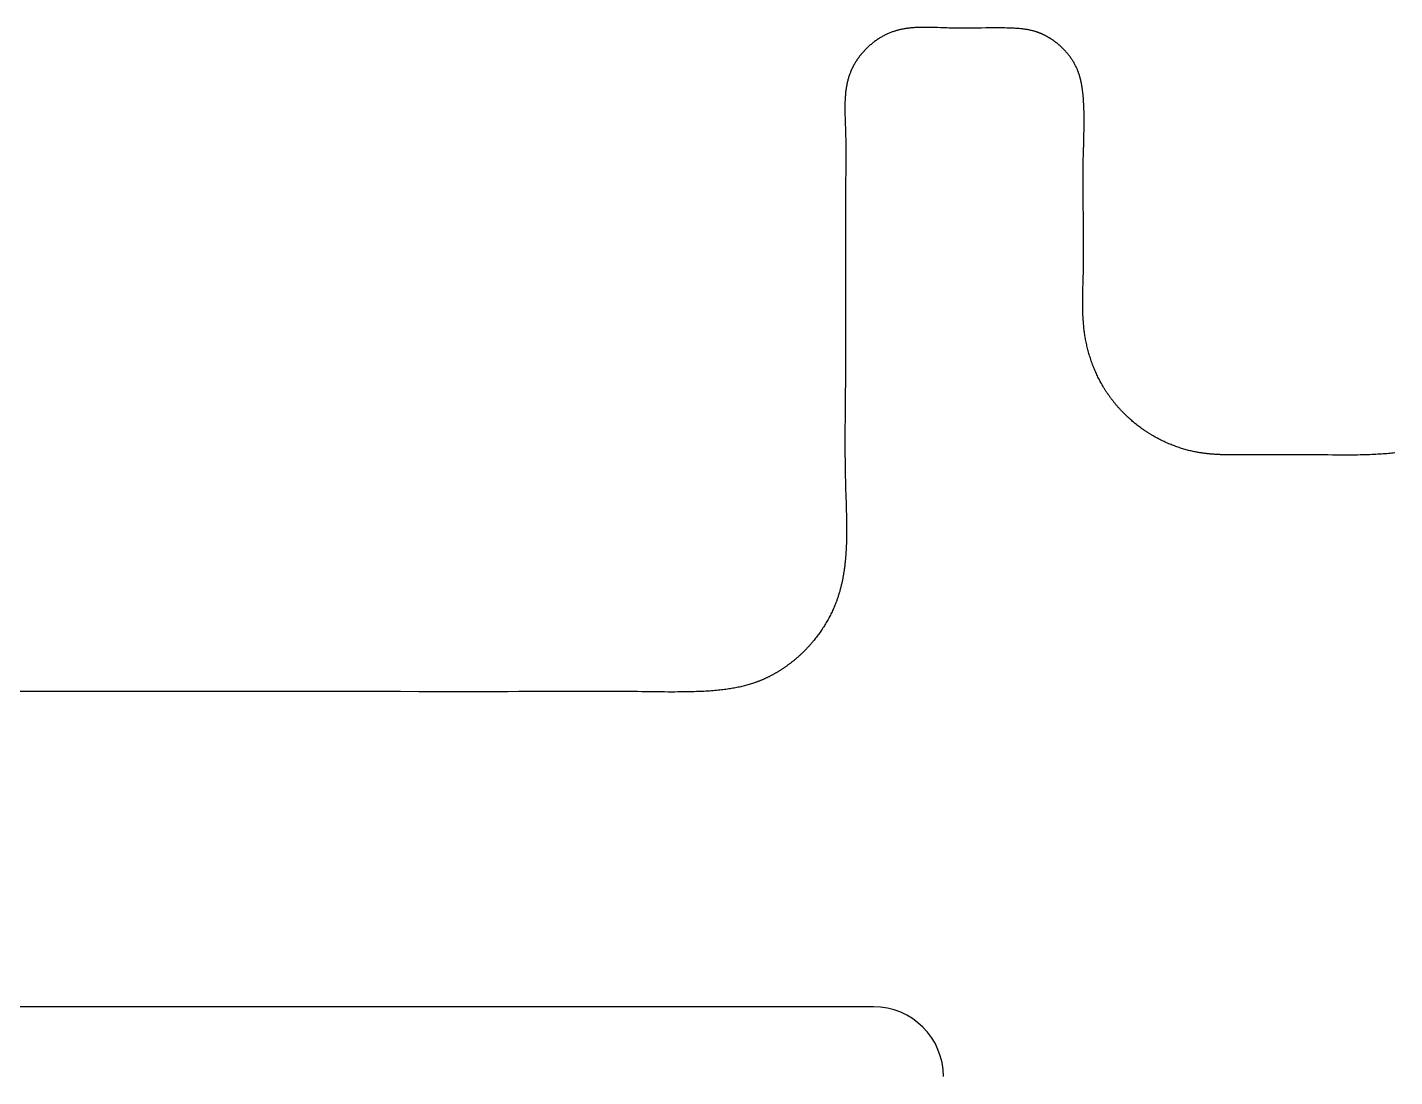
# Model space of a CAD drawing. Header units: millimetres. Extents: x -9 to 276, y -90 to 14.
# Drawn here: x 0.75 to 10.53, y 6.5 to 14 of the extents above; entities that cross this region are included whole.
import ezdxf

# ---------------------------------------------------------------- set-up
doc = ezdxf.new("R2010")
doc.units = ezdxf.units.MM
doc.layers.add('BLACK', color=7, linetype='CONTINUOUS')

msp = doc.modelspace()

# ---------------------------------------------------------------- linework, layer by layer
at = {"layer": 'BLACK', "linetype": 'Continuous'}
for p, q in [((6.972124, 13.976939), (6.966854, 13.97548)), ((6.977407, 13.978339), (6.972124, 13.976939)), ((6.982702, 13.979681), (6.977407, 13.978339)), ((6.988011, 13.980967), (6.982702, 13.979681)), ((6.993332, 13.982198), (6.988011, 13.980967)), ((6.998664, 13.983374), (6.993332, 13.982198)), ((7.004009, 13.984497), (6.998664, 13.983374)), ((7.009365, 13.985567), (7.004009, 13.984497)), ((7.014733, 13.986587), (7.009365, 13.985567)), ((7.020112, 13.987556), (7.014733, 13.986587)), ((7.025501, 13.988476), (7.020112, 13.987556)), ((7.030902, 13.989348), (7.025501, 13.988476)), ((7.036312, 13.990173), (7.030902, 13.989348)), ((7.041733, 13.990951), (7.036312, 13.990173)), ((7.047163, 13.991685), (7.041733, 13.990951)), ((7.052604, 13.992375), (7.047163, 13.991685)), ((7.058053, 13.993022), (7.052604, 13.992375)), ((7.063512, 13.993627), (7.058053, 13.993022)), ((7.068979, 13.994192), (7.063512, 13.993627)), ((7.074456, 13.994716), (7.068979, 13.994192)), ((7.07994, 13.995202), (7.074456, 13.994716)), ((7.085433, 13.995651), (7.07994, 13.995202)), ((7.090933, 13.996062), (7.085433, 13.995651)), ((7.096441, 13.996439), (7.090933, 13.996062)), ((7.101957, 13.99678), (7.096441, 13.996439)), ((7.107479, 13.997089), (7.101957, 13.99678)), ((7.113009, 13.997364), (7.107479, 13.997089)), ((7.118545, 13.997609), (7.113009, 13.997364)), ((7.124087, 13.997823), (7.118545, 13.997609)), ((7.129636, 13.998008), (7.124087, 13.997823)), ((7.135191, 13.998165), (7.129636, 13.998008)), ((7.140751, 13.998294), (7.135191, 13.998165)), ((7.146316, 13.998398), (7.140751, 13.998294)), ((7.151887, 13.998476), (7.146316, 13.998398)), ((7.157462, 13.99853), (7.151887, 13.998476)), ((7.163042, 13.998561), (7.157462, 13.99853)), ((7.168627, 13.998571), (7.163042, 13.998561)), ((7.174216, 13.998559), (7.168627, 13.998571)), ((7.179808, 13.998528), (7.174216, 13.998559)), ((7.191004, 13.998409), (7.179808, 13.998528)), ((7.202212, 13.998224), (7.191004, 13.998409)), ((7.213431, 13.997981), (7.202212, 13.998224)), ((7.224658, 13.997687), (7.213431, 13.997981)), ((7.235892, 13.997351), (7.224658, 13.997687)), ((7.247131, 13.996983), (7.235892, 13.997351)), ((7.258372, 13.996589), (7.247131, 13.996983)), ((7.280854, 13.99576), (7.258372, 13.996589)), ((7.286506, 13.995549), (7.280854, 13.99576)), ((7.308666, 13.994742), (7.286506, 13.995549)), ((7.326018, 13.994162), (7.308666, 13.994742)), ((7.341015, 13.993725), (7.326018, 13.994162)), ((7.354522, 13.993396), (7.341015, 13.993725)), ((7.36801, 13.993129), (7.354522, 13.993396)), ((7.381479, 13.992919), (7.36801, 13.993129)), ((7.394932, 13.992763), (7.381479, 13.992919)), ((7.408369, 13.992656), (7.394932, 13.992763)), ((7.421791, 13.992593), (7.408369, 13.992656)), ((7.435201, 13.992572), (7.421791, 13.992593)), ((7.448598, 13.992588), (7.435201, 13.992572)), ((7.461985, 13.992637), (7.448598, 13.992588)), ((7.475361, 13.992715), (7.461985, 13.992637)), ((7.48873, 13.992817), (7.475361, 13.992715)), ((7.502092, 13.992939), (7.48873, 13.992817)), ((7.528798, 13.993229), (7.502092, 13.992939)), ((7.555491, 13.993552), (7.528798, 13.993229)), ((7.572793, 13.993764), (7.555491, 13.993552)), ((7.603732, 13.994114), (7.572793, 13.993764)), ((7.628847, 13.994341), (7.603732, 13.994114)), ((7.650897, 13.994476), (7.628847, 13.994341)), ((7.67097, 13.99453), (7.650897, 13.994476)), ((7.689628, 13.994508), (7.67097, 13.99453)), ((7.707206, 13.994415), (7.689628, 13.994508)), ((7.723924, 13.994253), (7.707206, 13.994415)), ((7.739935, 13.994022), (7.723924, 13.994253)), ((7.755353, 13.993725), (7.739935, 13.994022)), ((7.764473, 13.993511), (7.755353, 13.993725)), ((7.776701, 13.993168), (7.764473, 13.993511)), ((7.787884, 13.992784), (7.776701, 13.993168)), ((7.798293, 13.992356), (7.787884, 13.992784)), ((7.808098, 13.991879), (7.798293, 13.992356)), ((7.817408, 13.991352), (7.808098, 13.991879)), ((7.826305, 13.990774), (7.817408, 13.991352)), ((7.834845, 13.990143), (7.826305, 13.990774)), ((7.843074, 13.989459), (7.834845, 13.990143)), ((7.851027, 13.988722), (7.843074, 13.989459)), ((7.858734, 13.987931), (7.851027, 13.988722)), ((7.866216, 13.987086), (7.858734, 13.987931)), ((7.873495, 13.986186), (7.866216, 13.987086)), ((7.880585, 13.985232), (7.873495, 13.986186)), ((7.887502, 13.984224), (7.880585, 13.985232)), ((7.894258, 13.98316), (7.887502, 13.984224)), ((7.900864, 13.982042), (7.894258, 13.98316)), ((7.907328, 13.980869), (7.900864, 13.982042)), ((7.913659, 13.97964), (7.907328, 13.980869)), ((7.919865, 13.978357), (7.913659, 13.97964)), ((7.925953, 13.977018), (7.919865, 13.978357)), ((7.931928, 13.975624), (7.925953, 13.977018)), ((6.788796, 13.881108), (6.783725, 13.876904)), ((6.79391, 13.885243), (6.788796, 13.881108)), ((6.799066, 13.88931), (6.79391, 13.885243)), ((6.804262, 13.893306), (6.799066, 13.88931)), ((6.809496, 13.897231), (6.804262, 13.893306)), ((6.814766, 13.901083), (6.809496, 13.897231)), ((6.82007, 13.904861), (6.814766, 13.901083)), ((6.825406, 13.908564), (6.82007, 13.904861)), ((6.830771, 13.912191), (6.825406, 13.908564)), ((6.836165, 13.91574), (6.830771, 13.912191)), ((6.841585, 13.919212), (6.836165, 13.91574)), ((6.847029, 13.922604), (6.841585, 13.919212)), ((6.852496, 13.925916), (6.847029, 13.922604)), ((6.857983, 13.929147), (6.852496, 13.925916)), ((6.863488, 13.932297), (6.857983, 13.929147)), ((6.86901, 13.935364), (6.863488, 13.932297)), ((6.874547, 13.938349), (6.86901, 13.935364)), ((6.880097, 13.94125), (6.874547, 13.938349)), ((6.885658, 13.944067), (6.880097, 13.94125)), ((6.891229, 13.9468), (6.885658, 13.944067)), ((6.896807, 13.949449), (6.891229, 13.9468)), ((6.902392, 13.952012), (6.896807, 13.949449)), ((6.907981, 13.95449), (6.902392, 13.952012)), ((6.913573, 13.956882), (6.907981, 13.95449)), ((6.919167, 13.959188), (6.913573, 13.956882)), ((6.924761, 13.961408), (6.919167, 13.959188)), ((6.930353, 13.963542), (6.924761, 13.961408)), ((6.935524, 13.96544), (6.930353, 13.963542)), ((6.94071, 13.967272), (6.935524, 13.96544)), ((6.945911, 13.969039), (6.94071, 13.967272)), ((6.951126, 13.970742), (6.945911, 13.969039)), ((6.956355, 13.972383), (6.951126, 13.970742)), ((6.961597, 13.973962), (6.956355, 13.972383)), ((6.966854, 13.97548), (6.961597, 13.973962)), ((7.937796, 13.974175), (7.931928, 13.975624)), ((7.943563, 13.97267), (7.937796, 13.974175)), ((7.949231, 13.971109), (7.943563, 13.97267)), ((7.954807, 13.969493), (7.949231, 13.971109)), ((7.960294, 13.967821), (7.954807, 13.969493)), ((7.963406, 13.966835), (7.960294, 13.967821)), ((7.966152, 13.965943), (7.963406, 13.966835)), ((7.968893, 13.965031), (7.966152, 13.965943)), ((7.971639, 13.964097), (7.968893, 13.965031)), ((7.974379, 13.963143), (7.971639, 13.964097)), ((7.977124, 13.962166), (7.974379, 13.963143)), ((7.979863, 13.96117), (7.977124, 13.962166)), ((7.982607, 13.960151), (7.979863, 13.96117)), ((7.985344, 13.959113), (7.982607, 13.960151)), ((7.988087, 13.958051), (7.985344, 13.959113)), ((7.990822, 13.956971), (7.988087, 13.958051)), ((7.993562, 13.955867), (7.990822, 13.956971)), ((7.996296, 13.954744), (7.993562, 13.955867)), ((7.999033, 13.953597), (7.996296, 13.954744)), ((8.001764, 13.952432), (7.999033, 13.953597)), ((8.004499, 13.951243), (8.001764, 13.952432)), ((8.007226, 13.950036), (8.004499, 13.951243)), ((8.009957, 13.948805), (8.007226, 13.950036)), ((8.012681, 13.947555), (8.009957, 13.948805)), ((8.015407, 13.946281), (8.012681, 13.947555)), ((8.018127, 13.944989), (8.015407, 13.946281)), ((8.020849, 13.943673), (8.018127, 13.944989)), ((8.023563, 13.942339), (8.020849, 13.943673)), ((8.02628, 13.940981), (8.023563, 13.942339)), ((8.028989, 13.939605), (8.02628, 13.940981)), ((8.0317, 13.938205), (8.028989, 13.939605)), ((8.034402, 13.936786), (8.0317, 13.938205)), ((8.037107, 13.935344), (8.034402, 13.936786)), ((8.039803, 13.933884), (8.037107, 13.935344)), ((8.042501, 13.9324), (8.039803, 13.933884)), ((8.045189, 13.930898), (8.042501, 13.9324)), ((8.047879, 13.929372), (8.045189, 13.930898)), ((8.05056, 13.927829), (8.047879, 13.929372)), ((8.053241, 13.926261), (8.05056, 13.927829)), ((8.055913, 13.924676), (8.053241, 13.926261)), ((8.058585, 13.923068), (8.055913, 13.924676)), ((8.061248, 13.921442), (8.058585, 13.923068)), ((8.06391, 13.919792), (8.061248, 13.921442)), ((8.066563, 13.918125), (8.06391, 13.919792)), ((8.069215, 13.916435), (8.066563, 13.918125)), ((8.071857, 13.914727), (8.069215, 13.916435)), ((8.074498, 13.912996), (8.071857, 13.914727)), ((8.077128, 13.911248), (8.074498, 13.912996)), ((8.079757, 13.909476), (8.077128, 13.911248)), ((8.082375, 13.907688), (8.079757, 13.909476)), ((8.084991, 13.905877), (8.082375, 13.907688)), ((8.087596, 13.904049), (8.084991, 13.905877)), ((8.090198, 13.902198), (8.087596, 13.904049)), ((8.092789, 13.900331), (8.090198, 13.902198)), ((8.095377, 13.898441), (8.092789, 13.900331)), ((8.097954, 13.896535), (8.095377, 13.898441)), ((8.100527, 13.894606), (8.097954, 13.896535)), ((8.103088, 13.892661), (8.100527, 13.894606)), ((8.105645, 13.890694), (8.103088, 13.892661)), ((8.10819, 13.888711), (8.105645, 13.890694)), ((8.11073, 13.886707), (8.10819, 13.888711)), ((8.113258, 13.884686), (8.11073, 13.886707)), ((8.11578, 13.882644), (8.113258, 13.884686)), ((8.11829, 13.880587), (8.11578, 13.882644)), ((8.120794, 13.878508), (8.11829, 13.880587)), ((8.123285, 13.876414), (8.120794, 13.878508)), ((6.694244, 13.781163), (6.692356, 13.778551)), ((6.696152, 13.783771), (6.694244, 13.781163)), ((6.698078, 13.786367), (6.696152, 13.783771)), ((6.700025, 13.788959), (6.698078, 13.786367)), ((6.701988, 13.791539), (6.700025, 13.788959)), ((6.703972, 13.794113), (6.701988, 13.791539)), ((6.705972, 13.796675), (6.703972, 13.794113)), ((6.707993, 13.799231), (6.705972, 13.796675)), ((6.71003, 13.801775), (6.707993, 13.799231)), ((6.712086, 13.804312), (6.71003, 13.801775)), ((6.714159, 13.806836), (6.712086, 13.804312)), ((6.716251, 13.809353), (6.714159, 13.806836)), ((6.718359, 13.811857), (6.716251, 13.809353)), ((6.720485, 13.814353), (6.718359, 13.811857)), ((6.722628, 13.816836), (6.720485, 13.814353)), ((6.724788, 13.81931), (6.722628, 13.816836)), ((6.726965, 13.821771), (6.724788, 13.81931)), ((6.729159, 13.824222), (6.726965, 13.821771)), ((6.731368, 13.826659), (6.729159, 13.824222)), ((6.733594, 13.829087), (6.731368, 13.826659)), ((6.735836, 13.831501), (6.733594, 13.829087)), ((6.738094, 13.833903), (6.735836, 13.831501)), ((6.740368, 13.836292), (6.738094, 13.833903)), ((6.742657, 13.838669), (6.740368, 13.836292)), ((6.744961, 13.841033), (6.742657, 13.838669)), ((6.74728, 13.843383), (6.744961, 13.841033)), ((6.749614, 13.84572), (6.74728, 13.843383)), ((6.751963, 13.848044), (6.749614, 13.84572)), ((6.754326, 13.850353), (6.751963, 13.848044)), ((6.756703, 13.852648), (6.754326, 13.850353)), ((6.759095, 13.854929), (6.756703, 13.852648)), ((6.7615, 13.857195), (6.759095, 13.854929)), ((6.763918, 13.859447), (6.7615, 13.857195)), ((6.768795, 13.863905), (6.763918, 13.859447)), ((6.773723, 13.868302), (6.768795, 13.863905)), ((6.7787, 13.872635), (6.773723, 13.868302)), ((6.783725, 13.876904), (6.7787, 13.872635)), ((8.12577, 13.874299), (8.123285, 13.876414)), ((8.128241, 13.872169), (8.12577, 13.874299)), ((8.130706, 13.870019), (8.128241, 13.872169)), ((8.133157, 13.867853), (8.130706, 13.870019)), ((8.1356, 13.865668), (8.133157, 13.867853)), ((8.13803, 13.863468), (8.1356, 13.865668)), ((8.141162, 13.860592), (8.13803, 13.863468)), ((8.145931, 13.856123), (8.141162, 13.860592)), ((8.150634, 13.851607), (8.145931, 13.856123)), ((8.15527, 13.847044), (8.150634, 13.851607)), ((8.159839, 13.842437), (8.15527, 13.847044)), ((8.164337, 13.837786), (8.159839, 13.842437)), ((8.168765, 13.833094), (8.164337, 13.837786)), ((8.173121, 13.828363), (8.168765, 13.833094)), ((8.177405, 13.823592), (8.173121, 13.828363)), ((8.181613, 13.818786), (8.177405, 13.823592)), ((8.185747, 13.813944), (8.181613, 13.818786)), ((8.189805, 13.809068), (8.185747, 13.813944)), ((8.193786, 13.804161), (8.189805, 13.809068)), ((8.197689, 13.799223), (8.193786, 13.804161)), ((8.201514, 13.794256), (8.197689, 13.799223)), ((8.20526, 13.789261), (8.201514, 13.794256)), ((8.208926, 13.78424), (8.20526, 13.789261)), ((8.212512, 13.779194), (8.208926, 13.78424)), ((6.639036, 13.683811), (6.637893, 13.681058)), ((6.640203, 13.686569), (6.639036, 13.683811)), ((6.641389, 13.689321), (6.640203, 13.686569)), ((6.642599, 13.692077), (6.641389, 13.689321)), ((6.643827, 13.694826), (6.642599, 13.692077)), ((6.64508, 13.697579), (6.643827, 13.694826)), ((6.646351, 13.700326), (6.64508, 13.697579)), ((6.647647, 13.703076), (6.646351, 13.700326)), ((6.648961, 13.705819), (6.647647, 13.703076)), ((6.650299, 13.708565), (6.648961, 13.705819)), ((6.651656, 13.711304), (6.650299, 13.708565)), ((6.653036, 13.714046), (6.651656, 13.711304)), ((6.654435, 13.71678), (6.653036, 13.714046)), ((6.655858, 13.719515), (6.654435, 13.71678)), ((6.657299, 13.722244), (6.655858, 13.719515)), ((6.658764, 13.724974), (6.657299, 13.722244)), ((6.660248, 13.727695), (6.658764, 13.724974)), ((6.661755, 13.730418), (6.660248, 13.727695)), ((6.66328, 13.733133), (6.661755, 13.730418)), ((6.664829, 13.735848), (6.66328, 13.733133)), ((6.666396, 13.738555), (6.664829, 13.735848)), ((6.667986, 13.741261), (6.666396, 13.738555)), ((6.669594, 13.743959), (6.667986, 13.741261)), ((6.671225, 13.746656), (6.669594, 13.743959)), ((6.672875, 13.749345), (6.671225, 13.746656)), ((6.674547, 13.752032), (6.672875, 13.749345)), ((6.676237, 13.754709), (6.674547, 13.752032)), ((6.677949, 13.757385), (6.676237, 13.754709)), ((6.67968, 13.760052), (6.677949, 13.757385)), ((6.681432, 13.762716), (6.67968, 13.760052)), ((6.683203, 13.76537), (6.681432, 13.762716)), ((6.684995, 13.768021), (6.683203, 13.76537)), ((6.686805, 13.770663), (6.684995, 13.768021)), ((6.688637, 13.7733), (6.686805, 13.770663)), ((6.690485, 13.775928), (6.688637, 13.7733)), ((6.692356, 13.778551), (6.690485, 13.775928)), ((8.216016, 13.774125), (8.212512, 13.779194)), ((8.21944, 13.769034), (8.216016, 13.774125)), ((8.222781, 13.763922), (8.21944, 13.769034)), ((8.226041, 13.75879), (8.222781, 13.763922)), ((8.229218, 13.753639), (8.226041, 13.75879)), ((8.232312, 13.748472), (8.229218, 13.753639)), ((8.235323, 13.743288), (8.232312, 13.748472)), ((8.238251, 13.73809), (8.235323, 13.743288)), ((8.241095, 13.732877), (8.238251, 13.73809)), ((8.243856, 13.727652), (8.241095, 13.732877)), ((8.246533, 13.722415), (8.243856, 13.727652)), ((8.249127, 13.717167), (8.246533, 13.722415)), ((8.251637, 13.711909), (8.249127, 13.717167)), ((8.254063, 13.706642), (8.251637, 13.711909)), ((8.256405, 13.701367), (8.254063, 13.706642)), ((8.258664, 13.696084), (8.256405, 13.701367)), ((8.260562, 13.691481), (8.258664, 13.696084)), ((8.261652, 13.688764), (8.260562, 13.691481)), ((8.262724, 13.686041), (8.261652, 13.688764)), ((8.263788, 13.68328), (8.262724, 13.686041)), ((8.264833, 13.680512), (8.263788, 13.68328)), ((6.610024, 13.585798), (6.608772, 13.57905)), ((6.611335, 13.59244), (6.610024, 13.585798)), ((6.612706, 13.59898), (6.611335, 13.59244)), ((6.614138, 13.605422), (6.612706, 13.59898)), ((6.615628, 13.61177), (6.614138, 13.605422)), ((6.617179, 13.618028), (6.615628, 13.61177)), ((6.618789, 13.6242), (6.617179, 13.618028)), ((6.620459, 13.630288), (6.618789, 13.6242)), ((6.622188, 13.636295), (6.620459, 13.630288)), ((6.623978, 13.642225), (6.622188, 13.636295)), ((6.625827, 13.64808), (6.623978, 13.642225)), ((6.627735, 13.653862), (6.625827, 13.64808)), ((6.629704, 13.659574), (6.627735, 13.653862)), ((6.631733, 13.665218), (6.629704, 13.659574)), ((6.633823, 13.670796), (6.631733, 13.665218)), ((6.635973, 13.67631), (6.633823, 13.670796)), ((6.63677, 13.678299), (6.635973, 13.67631)), ((6.637893, 13.681058), (6.63677, 13.678299)), ((8.265871, 13.677706), (8.264833, 13.680512)), ((8.26689, 13.674892), (8.265871, 13.677706)), ((8.267902, 13.672037), (8.26689, 13.674892)), ((8.268895, 13.669176), (8.267902, 13.672037)), ((8.269882, 13.666271), (8.268895, 13.669176)), ((8.270849, 13.66336), (8.269882, 13.666271)), ((8.27181, 13.660404), (8.270849, 13.66336)), ((8.272752, 13.657442), (8.27181, 13.660404)), ((8.273687, 13.654432), (8.272752, 13.657442)), ((8.274603, 13.651416), (8.273687, 13.654432)), ((8.275513, 13.64835), (8.274603, 13.651416)), ((8.276403, 13.645277), (8.275513, 13.64835)), ((8.277288, 13.642153), (8.276403, 13.645277)), ((8.278153, 13.639022), (8.277288, 13.642153)), ((8.279012, 13.635836), (8.278153, 13.639022)), ((8.279852, 13.632643), (8.279012, 13.635836)), ((8.280685, 13.629393), (8.279852, 13.632643)), ((8.2815, 13.626136), (8.280685, 13.629393)), ((8.282309, 13.622817), (8.2815, 13.626136)), ((8.283098, 13.619492), (8.282309, 13.622817)), ((8.283882, 13.616102), (8.283098, 13.619492)), ((8.284646, 13.612705), (8.283882, 13.616102)), ((8.285405, 13.609239), (8.284646, 13.612705)), ((8.286145, 13.605766), (8.285405, 13.609239)), ((8.286879, 13.602219), (8.286145, 13.605766)), ((8.287594, 13.598666), (8.286879, 13.602219)), ((8.288303, 13.595033), (8.287594, 13.598666)), ((8.288994, 13.591393), (8.288303, 13.595033)), ((8.289679, 13.587667), (8.288994, 13.591393)), ((8.290345, 13.583936), (8.289679, 13.587667)), ((6.598541, 13.487443), (6.598101, 13.478631)), ((6.599048, 13.496024), (6.598541, 13.487443)), ((6.599618, 13.504393), (6.599048, 13.496024)), ((6.600254, 13.512565), (6.599618, 13.504393)), ((6.600952, 13.520553), (6.600254, 13.512565)), ((6.601714, 13.52837), (6.600952, 13.520553)), ((6.602538, 13.536026), (6.601714, 13.52837)), ((6.603424, 13.54353), (6.602538, 13.536026)), ((6.604371, 13.550892), (6.603424, 13.54353)), ((6.60538, 13.558118), (6.604371, 13.550892)), ((6.60645, 13.565216), (6.60538, 13.558118)), ((6.607581, 13.572191), (6.60645, 13.565216)), ((6.608772, 13.57905), (6.607581, 13.572191)), ((8.291006, 13.58011), (8.290345, 13.583936)), ((8.291648, 13.576279), (8.291006, 13.58011)), ((8.292286, 13.572346), (8.291648, 13.576279)), ((8.292904, 13.568407), (8.292286, 13.572346)), ((8.293518, 13.564355), (8.292904, 13.568407)), ((8.294112, 13.560299), (8.293518, 13.564355)), ((8.294704, 13.556117), (8.294112, 13.560299)), ((8.295275, 13.551931), (8.294704, 13.556117)), ((8.295845, 13.547605), (8.295275, 13.551931)), ((8.296394, 13.543275), (8.295845, 13.547605)), ((8.296942, 13.538786), (8.296394, 13.543275)), ((8.297469, 13.534294), (8.296942, 13.538786)), ((8.297997, 13.52962), (8.297469, 13.534294)), ((8.298504, 13.524943), (8.297997, 13.52962)), ((8.299012, 13.520053), (8.298504, 13.524943)), ((8.2995, 13.51516), (8.299012, 13.520053)), ((8.299991, 13.510014), (8.2995, 13.51516)), ((8.300462, 13.504864), (8.299991, 13.510014)), ((8.300939, 13.499402), (8.300462, 13.504864)), ((8.301395, 13.493937), (8.300939, 13.499402)), ((8.30221, 13.483501), (8.301395, 13.493937)), ((6.59692, 13.430198), (6.596899, 13.419363)), ((6.596899, 13.419363), (6.596955, 13.408)), ((6.597015, 13.440582), (6.59692, 13.430198)), ((6.596955, 13.408), (6.597092, 13.396004)), ((6.597183, 13.450576), (6.597015, 13.440582)), ((6.597092, 13.396004), (6.597315, 13.383223)), ((6.597421, 13.460225), (6.597183, 13.450576)), ((6.597727, 13.469567), (6.597421, 13.460225)), ((6.598101, 13.478631), (6.597727, 13.469567)), ((8.302955, 13.473061), (8.30221, 13.483501)), ((8.303631, 13.462619), (8.302955, 13.473061)), ((8.304242, 13.452173), (8.303631, 13.462619)), ((8.304788, 13.441724), (8.304242, 13.452173)), ((8.305274, 13.431272), (8.304788, 13.441724)), ((8.3057, 13.420818), (8.305274, 13.431272)), ((8.306069, 13.41036), (8.3057, 13.420818)), ((8.306383, 13.3999), (8.306069, 13.41036)), ((8.306645, 13.389438), (8.306383, 13.3999)), ((8.306857, 13.378973), (8.306645, 13.389438)), ((6.597315, 13.383223), (6.597633, 13.369424)), ((6.597633, 13.369424), (6.59806, 13.354223)), ((6.59806, 13.354223), (6.59862, 13.336867)), ((6.59862, 13.336867), (6.599382, 13.315446)), ((6.599382, 13.315446), (6.599819, 13.303586)), ((6.599819, 13.303586), (6.600665, 13.28041)), ((8.307021, 13.368506), (8.306857, 13.378973)), ((8.306885, 13.284699), (8.307022, 13.29518)), ((8.307139, 13.358037), (8.307021, 13.368506)), ((8.307022, 13.29518), (8.307128, 13.305661)), ((8.307128, 13.305661), (8.307203, 13.316139)), ((8.307215, 13.347565), (8.307139, 13.358037)), ((8.307203, 13.316139), (8.307244, 13.326616)), ((8.307249, 13.337092), (8.307215, 13.347565)), ((8.307244, 13.326616), (8.307249, 13.337092)), ((6.600665, 13.28041), (6.601067, 13.268837)), ((6.601067, 13.268837), (6.601444, 13.257279)), ((6.601444, 13.257279), (6.601969, 13.239265)), ((6.601969, 13.239265), (6.602427, 13.220821)), ((6.602427, 13.220821), (6.602819, 13.201889)), ((6.602819, 13.201889), (6.603143, 13.182402)), ((8.304392, 13.179825), (8.305, 13.200806)), ((8.305, 13.200806), (8.305572, 13.221784)), ((8.305572, 13.221784), (8.306088, 13.24276)), ((8.306088, 13.24276), (8.306321, 13.253246)), ((8.306321, 13.253246), (8.306532, 13.263731)), ((8.306532, 13.263731), (8.306721, 13.274216)), ((8.306721, 13.274216), (8.306885, 13.284699)), ((6.603143, 13.182402), (6.6034, 13.162275)), ((6.6034, 13.162275), (6.603588, 13.141399)), ((6.603588, 13.141399), (6.603706, 13.119632)), ((6.603706, 13.119632), (6.603752, 13.096782)), ((6.603752, 13.096782), (6.603723, 13.072576)), ((8.301443, 13.074875), (8.301986, 13.096864)), ((8.301986, 13.096864), (8.302691, 13.122465)), ((8.302691, 13.122465), (8.303766, 13.158844)), ((8.303766, 13.158844), (8.304392, 13.179825)), ((6.603421, 13.018169), (6.603127, 12.985993)), ((6.603615, 13.046599), (6.603421, 13.018169)), ((6.603723, 13.072576), (6.603615, 13.046599)), ((8.300121, 12.997101), (8.30028, 13.010061)), ((8.30028, 13.010061), (8.300462, 13.023021)), ((8.300462, 13.023021), (8.300668, 13.035983)), ((8.300668, 13.035983), (8.3009, 13.048946)), ((8.3009, 13.048946), (8.301158, 13.06191)), ((8.301158, 13.06191), (8.301443, 13.074875)), ((6.602369, 12.918755), (6.601877, 12.876531)), ((6.6027, 12.946929), (6.602369, 12.918755)), ((6.603127, 12.985993), (6.6027, 12.946929)), ((8.299593, 12.893461), (8.299613, 12.919365)), ((8.299613, 12.919365), (8.299703, 12.945273)), ((8.299703, 12.945273), (8.299777, 12.958229)), ((8.299777, 12.958229), (8.29987, 12.971185)), ((8.29987, 12.971185), (8.299985, 12.984142)), ((8.299985, 12.984142), (8.300121, 12.997101)), ((6.601444, 12.834278), (6.601166, 12.799355)), ((6.60165, 12.85541), (6.601444, 12.834278)), ((6.601877, 12.876531), (6.60165, 12.85541)), ((8.299635, 12.867561), (8.299593, 12.893461)), ((8.299732, 12.841664), (8.299635, 12.867561)), ((8.299879, 12.815771), (8.299732, 12.841664)), ((8.300067, 12.789881), (8.299879, 12.815771)), ((6.600806, 12.724275), (6.600727, 12.683328)), ((6.600952, 12.762796), (6.600806, 12.724275)), ((6.601166, 12.799355), (6.600952, 12.762796)), ((8.30029, 12.763994), (8.300067, 12.789881)), ((8.30054, 12.738111), (8.30029, 12.763994)), ((8.300812, 12.71223), (8.30054, 12.738111)), ((8.30139, 12.660477), (8.300812, 12.71223)), ((6.600727, 12.683328), (6.60072, 12.639253)), ((6.60072, 12.639253), (6.600787, 12.590898)), ((8.301443, 12.655814), (8.30139, 12.660477)), ((8.301443, 12.236754), (8.301443, 12.655814)), ((6.600787, 12.590898), (6.600939, 12.536083)), ((6.600939, 12.536083), (6.601193, 12.469566)), ((6.601193, 12.469566), (6.601409, 12.419438)), ((6.601409, 12.419438), (6.601445, 12.411277)), ((6.601445, 12.411277), (6.601446, 11.565275)), ((8.300683, 12.205421), (8.301077, 12.22109)), ((8.301077, 12.22109), (8.301443, 12.236754)), ((8.298296, 12.113572), (8.298849, 12.136544)), ((8.298849, 12.136544), (8.299619, 12.165728)), ((8.299619, 12.165728), (8.299845, 12.174077)), ((8.299845, 12.174077), (8.300683, 12.205421)), ((8.297187, 12.028724), (8.297234, 12.043476)), ((8.297217, 12.014654), (8.297187, 12.028724)), ((8.297234, 12.043476), (8.297361, 12.059056)), ((8.297361, 12.059056), (8.297574, 12.075675)), ((8.297574, 12.075675), (8.297881, 12.09366)), ((8.297881, 12.09366), (8.298296, 12.113572)), ((8.297321, 12.00116), (8.297217, 12.014654)), ((8.297496, 11.988163), (8.297321, 12.00116)), ((8.297742, 11.975599), (8.297496, 11.988163)), ((8.298057, 11.963419), (8.297742, 11.975599)), ((8.298439, 11.951584), (8.298057, 11.963419)), ((8.298889, 11.940058), (8.298439, 11.951584)), ((8.299404, 11.928815), (8.298889, 11.940058)), ((8.299985, 11.91783), (8.299404, 11.928815)), ((8.300632, 11.907083), (8.299985, 11.91783)), ((8.301342, 11.896556), (8.300632, 11.907083)), ((8.302117, 11.886234), (8.301342, 11.896556)), ((8.302956, 11.876102), (8.302117, 11.886234)), ((8.303858, 11.866148), (8.302956, 11.876102)), ((8.304823, 11.856362), (8.303858, 11.866148)), ((8.305852, 11.846734), (8.304823, 11.856362)), ((8.306943, 11.837255), (8.305852, 11.846734)), ((8.308097, 11.827916), (8.306943, 11.837255)), ((8.309313, 11.818711), (8.308097, 11.827916)), ((8.31023, 11.812146), (8.309313, 11.818711)), ((8.311581, 11.802963), (8.31023, 11.812146)), ((8.313011, 11.793796), (8.311581, 11.802963)), ((8.314519, 11.784646), (8.313011, 11.793796)), ((8.316105, 11.775512), (8.314519, 11.784646)), ((8.317769, 11.766398), (8.316105, 11.775512)), ((8.319511, 11.757303), (8.317769, 11.766398)), ((8.321331, 11.748229), (8.319511, 11.757303)), ((8.323227, 11.739177), (8.321331, 11.748229)), ((8.3252, 11.730148), (8.323227, 11.739177)), ((8.32725, 11.721143), (8.3252, 11.730148)), ((8.329375, 11.712165), (8.32725, 11.721143)), ((8.331577, 11.703212), (8.329375, 11.712165)), ((8.333854, 11.694287), (8.331577, 11.703212)), ((8.336206, 11.685391), (8.333854, 11.694287)), ((8.338633, 11.676525), (8.336206, 11.685391)), ((8.341134, 11.66769), (8.338633, 11.676525)), ((8.34371, 11.658887), (8.341134, 11.66769)), ((8.346358, 11.650116), (8.34371, 11.658887)), ((8.34908, 11.64138), (8.346358, 11.650116)), ((8.351875, 11.632678), (8.34908, 11.64138)), ((8.354742, 11.624012), (8.351875, 11.632678)), ((6.601446, 11.565275), (6.600976, 11.512542)), ((8.357681, 11.615384), (8.354742, 11.624012)), ((8.360692, 11.606793), (8.357681, 11.615384)), ((8.363773, 11.59824), (8.360692, 11.606793)), ((8.366925, 11.589728), (8.363773, 11.59824)), ((8.370148, 11.581256), (8.366925, 11.589728)), ((8.37344, 11.572825), (8.370148, 11.581256)), ((8.376801, 11.564437), (8.37344, 11.572825)), ((8.38023, 11.556091), (8.376801, 11.564437)), ((8.383728, 11.54779), (8.38023, 11.556091)), ((8.387294, 11.539533), (8.383728, 11.54779)), ((8.390927, 11.531322), (8.387294, 11.539533)), ((6.600337, 11.448835), (6.599804, 11.398415)), ((6.600976, 11.512542), (6.600337, 11.448835)), ((8.394627, 11.523158), (8.390927, 11.531322)), ((8.398393, 11.51504), (8.394627, 11.523158)), ((8.402225, 11.50697), (8.398393, 11.51504)), ((8.406122, 11.498949), (8.402225, 11.50697)), ((8.410084, 11.490977), (8.406122, 11.498949)), ((8.41411, 11.483055), (8.410084, 11.490977)), ((8.4182, 11.475183), (8.41411, 11.483055)), ((8.422354, 11.467363), (8.4182, 11.475183)), ((8.42657, 11.459594), (8.422354, 11.467363)), ((8.430848, 11.451878), (8.42657, 11.459594)), ((8.435189, 11.444215), (8.430848, 11.451878)), ((8.43959, 11.436605), (8.435189, 11.444215)), ((8.444053, 11.42905), (8.43959, 11.436605)), ((6.599804, 11.398415), (6.598923, 11.314011)), ((8.446567, 11.424861), (8.444053, 11.42905)), ((8.448847, 11.421104), (8.446567, 11.424861)), ((8.451144, 11.417357), (8.448847, 11.421104)), ((8.453461, 11.413616), (8.451144, 11.417357)), ((8.455795, 11.409886), (8.453461, 11.413616)), ((8.458148, 11.406163), (8.455795, 11.409886)), ((8.460518, 11.40245), (8.458148, 11.406163)), ((8.462908, 11.398745), (8.460518, 11.40245)), ((8.465314, 11.39505), (8.462908, 11.398745)), ((8.46774, 11.391362), (8.465314, 11.39505)), ((8.470182, 11.387685), (8.46774, 11.391362)), ((8.472643, 11.384016), (8.470182, 11.387685)), ((8.475121, 11.380358), (8.472643, 11.384016)), ((8.477618, 11.376707), (8.475121, 11.380358)), ((8.480132, 11.373068), (8.477618, 11.376707)), ((8.482664, 11.369437), (8.480132, 11.373068)), ((8.485213, 11.365817), (8.482664, 11.369437)), ((8.487781, 11.362205), (8.485213, 11.365817)), ((8.490365, 11.358605), (8.487781, 11.362205)), ((8.492967, 11.355014), (8.490365, 11.358605)), ((8.495586, 11.351434), (8.492967, 11.355014)), ((8.498223, 11.347863), (8.495586, 11.351434)), ((8.500876, 11.344304), (8.498223, 11.347863)), ((8.503547, 11.340753), (8.500876, 11.344304)), ((8.506235, 11.337215), (8.503547, 11.340753)), ((8.50894, 11.333686), (8.506235, 11.337215)), ((6.598515, 11.271794), (6.598145, 11.229559)), ((6.598923, 11.314011), (6.598515, 11.271794)), ((8.511661, 11.33017), (8.50894, 11.333686)), ((8.514401, 11.326663), (8.511661, 11.33017)), ((8.517156, 11.323168), (8.514401, 11.326663)), ((8.519929, 11.319683), (8.517156, 11.323168)), ((8.522717, 11.31621), (8.519929, 11.319683)), ((8.525523, 11.312748), (8.522717, 11.31621)), ((8.528345, 11.309298), (8.525523, 11.312748)), ((8.531184, 11.305858), (8.528345, 11.309298)), ((8.534039, 11.302431), (8.531184, 11.305858)), ((8.53691, 11.299015), (8.534039, 11.302431)), ((8.539797, 11.295612), (8.53691, 11.299015)), ((8.542701, 11.292219), (8.539797, 11.295612)), ((8.545621, 11.28884), (8.542701, 11.292219)), ((8.548557, 11.285471), (8.545621, 11.28884)), ((8.551508, 11.282116), (8.548557, 11.285471)), ((8.554476, 11.278772), (8.551508, 11.282116)), ((8.557458, 11.275442), (8.554476, 11.278772)), ((8.560458, 11.272123), (8.557458, 11.275442)), ((8.563472, 11.268818), (8.560458, 11.272123)), ((8.566502, 11.265524), (8.563472, 11.268818)), ((8.569547, 11.262244), (8.566502, 11.265524)), ((8.572608, 11.258977), (8.569547, 11.262244)), ((8.575683, 11.255722), (8.572608, 11.258977)), ((8.578774, 11.252481), (8.575683, 11.255722)), ((8.58188, 11.249253), (8.578774, 11.252481)), ((8.585001, 11.246038), (8.58188, 11.249253)), ((8.588137, 11.242837), (8.585001, 11.246038)), ((8.591288, 11.239649), (8.588137, 11.242837)), ((8.594453, 11.236475), (8.591288, 11.239649)), ((6.597575, 11.145015), (6.597476, 11.123859)), ((6.597828, 11.187302), (6.597575, 11.145015)), ((6.598145, 11.229559), (6.597828, 11.187302)), ((8.597633, 11.233314), (8.594453, 11.236475)), ((8.600828, 11.230167), (8.597633, 11.233314)), ((8.604037, 11.227034), (8.600828, 11.230167)), ((8.60726, 11.223915), (8.604037, 11.227034)), ((8.610498, 11.22081), (8.60726, 11.223915)), ((8.613749, 11.217719), (8.610498, 11.22081)), ((8.617015, 11.214642), (8.613749, 11.217719)), ((8.620295, 11.21158), (8.617015, 11.214642)), ((8.623588, 11.208532), (8.620295, 11.21158)), ((8.626896, 11.205499), (8.623588, 11.208532)), ((8.633552, 11.199476), (8.626896, 11.205499)), ((8.640261, 11.193512), (8.633552, 11.199476)), ((8.647024, 11.187608), (8.640261, 11.193512)), ((8.653839, 11.181764), (8.647024, 11.187608)), ((8.660706, 11.175982), (8.653839, 11.181764)), ((8.667623, 11.170261), (8.660706, 11.175982)), ((8.67459, 11.164603), (8.667623, 11.170261)), ((8.681607, 11.159008), (8.67459, 11.164603)), ((8.688672, 11.153477), (8.681607, 11.159008)), ((8.695784, 11.14801), (8.688672, 11.153477)), ((8.702943, 11.142608), (8.695784, 11.14801)), ((8.710148, 11.137272), (8.702943, 11.142608)), ((6.597314, 11.060331), (6.59731, 11.039132)), ((6.597345, 11.081517), (6.597314, 11.060331)), ((6.597399, 11.102693), (6.597345, 11.081517)), ((6.597476, 11.123859), (6.597399, 11.102693)), ((8.717397, 11.132001), (8.710148, 11.137272)), ((8.724691, 11.126798), (8.717397, 11.132001)), ((8.731654, 11.121921), (8.724691, 11.126798)), ((8.735344, 11.119372), (8.731654, 11.121921)), ((8.739046, 11.116839), (8.735344, 11.119372)), ((8.742761, 11.114322), (8.739046, 11.116839)), ((8.746487, 11.111821), (8.742761, 11.114322)), ((8.750225, 11.109336), (8.746487, 11.111821)), ((8.753975, 11.106868), (8.750225, 11.109336)), ((8.757737, 11.104415), (8.753975, 11.106868)), ((8.76151, 11.101979), (8.757737, 11.104415)), ((8.765295, 11.099559), (8.76151, 11.101979)), ((8.76909, 11.097156), (8.765295, 11.099559)), ((8.772897, 11.09477), (8.76909, 11.097156)), ((8.776715, 11.0924), (8.772897, 11.09477)), ((8.780544, 11.090048), (8.776715, 11.0924)), ((8.784383, 11.087712), (8.780544, 11.090048)), ((8.788232, 11.085393), (8.784383, 11.087712)), ((8.792092, 11.083092), (8.788232, 11.085393)), ((8.799842, 11.07854), (8.792092, 11.083092)), ((8.807632, 11.074058), (8.799842, 11.07854)), ((8.815459, 11.069647), (8.807632, 11.074058)), ((8.823324, 11.065306), (8.815459, 11.069647)), ((8.831225, 11.061037), (8.823324, 11.065306)), ((8.83916, 11.05684), (8.831225, 11.061037)), ((8.847129, 11.052716), (8.83916, 11.05684)), ((8.85513, 11.048665), (8.847129, 11.052716)), ((8.863161, 11.044689), (8.85513, 11.048665)), ((8.871223, 11.040786), (8.863161, 11.044689)), ((6.59731, 11.039132), (6.597333, 11.017922)), ((6.597333, 11.017922), (6.597385, 10.996698)), ((6.597385, 10.996698), (6.597468, 10.975461)), ((6.597468, 10.975461), (6.597583, 10.954209)), ((6.597583, 10.954209), (6.597732, 10.932941)), ((8.879312, 11.036959), (8.871223, 11.040786)), ((8.887429, 11.033207), (8.879312, 11.036959)), ((8.895572, 11.029532), (8.887429, 11.033207)), ((8.903739, 11.025933), (8.895572, 11.029532)), ((8.91193, 11.022411), (8.903739, 11.025933)), ((8.920143, 11.018966), (8.91193, 11.022411)), ((8.928377, 11.015599), (8.920143, 11.018966)), ((8.936631, 11.012311), (8.928377, 11.015599)), ((8.944903, 11.009101), (8.936631, 11.012311)), ((8.953193, 11.00597), (8.944903, 11.009101)), ((8.961498, 11.002918), (8.953193, 11.00597)), ((8.969819, 10.999946), (8.961498, 11.002918)), ((8.978153, 10.997053), (8.969819, 10.999946)), ((8.986499, 10.994241), (8.978153, 10.997053)), ((8.994857, 10.99151), (8.986499, 10.994241)), ((9.003226, 10.988859), (8.994857, 10.99151)), ((9.011603, 10.986288), (9.003226, 10.988859)), ((9.019988, 10.983799), (9.011603, 10.986288)), ((9.02838, 10.981391), (9.019988, 10.983799)), ((9.036777, 10.979065), (9.02838, 10.981391)), ((9.045179, 10.97682), (9.036777, 10.979065)), ((9.053585, 10.974657), (9.045179, 10.97682)), ((9.061993, 10.972575), (9.053585, 10.974657)), ((9.070402, 10.970576), (9.061993, 10.972575)), ((9.078811, 10.968658), (9.070402, 10.970576)), ((9.08722, 10.966822), (9.078811, 10.968658)), ((9.095627, 10.965069), (9.08722, 10.966822)), ((9.104031, 10.963397), (9.095627, 10.965069)), ((9.109922, 10.962274), (9.104031, 10.963397)), ((9.115818, 10.961189), (9.109922, 10.962274)), ((9.12172, 10.960141), (9.115818, 10.961189)), ((9.127627, 10.959131), (9.12172, 10.960141)), ((9.13354, 10.958157), (9.127627, 10.959131)), ((9.139459, 10.957218), (9.13354, 10.958157)), ((9.145382, 10.956315), (9.139459, 10.957218)), ((9.151311, 10.955446), (9.145382, 10.956315)), ((9.157245, 10.954612), (9.151311, 10.955446)), ((9.163184, 10.95381), (9.157245, 10.954612)), ((9.169127, 10.953042), (9.163184, 10.95381)), ((9.175076, 10.952305), (9.169127, 10.953042)), ((9.181029, 10.9516), (9.175076, 10.952305)), ((9.186986, 10.950926), (9.181029, 10.9516)), ((9.192949, 10.950283), (9.186986, 10.950926)), ((9.198915, 10.949669), (9.192949, 10.950283)), ((9.204886, 10.949084), (9.198915, 10.949669)), ((9.21086, 10.948527), (9.204886, 10.949084)), ((9.216839, 10.947999), (9.21086, 10.948527)), ((9.222822, 10.947498), (9.216839, 10.947999)), ((9.228809, 10.947023), (9.222822, 10.947498)), ((9.234799, 10.946574), (9.228809, 10.947023)), ((9.240793, 10.946151), (9.234799, 10.946574)), ((9.246791, 10.945753), (9.240793, 10.946151)), ((10.406196, 10.946427), (10.392247, 10.945659)), ((10.419693, 10.947247), (10.406196, 10.946427)), ((10.432788, 10.948118), (10.419693, 10.947247)), ((10.44552, 10.949042), (10.432788, 10.948118)), ((10.457923, 10.95002), (10.44552, 10.949042)), ((10.470024, 10.951051), (10.457923, 10.95002)), ((10.481847, 10.952136), (10.470024, 10.951051)), ((10.493411, 10.953275), (10.481847, 10.952136)), ((10.504736, 10.954468), (10.493411, 10.953275)), ((10.515836, 10.955716), (10.504736, 10.954468)), ((10.526724, 10.957018), (10.515836, 10.955716)), ((6.597732, 10.932941), (6.597917, 10.911658)), ((6.597917, 10.911658), (6.598139, 10.890358)), ((6.598139, 10.890358), (6.598399, 10.869041)), ((6.598399, 10.869041), (6.5987, 10.847706)), ((9.252792, 10.945379), (9.246791, 10.945753)), ((9.258796, 10.945029), (9.252792, 10.945379)), ((9.264804, 10.944702), (9.258796, 10.945029)), ((9.270815, 10.944397), (9.264804, 10.944702)), ((9.276829, 10.944114), (9.270815, 10.944397)), ((9.282846, 10.943852), (9.276829, 10.944114)), ((9.288865, 10.943611), (9.282846, 10.943852)), ((9.294888, 10.94339), (9.288865, 10.943611)), ((9.30694, 10.943005), (9.294888, 10.94339)), ((9.319003, 10.942693), (9.30694, 10.943005)), ((9.331074, 10.942449), (9.319003, 10.942693)), ((9.343154, 10.942267), (9.331074, 10.942449)), ((9.355241, 10.942144), (9.343154, 10.942267)), ((9.367334, 10.942075), (9.355241, 10.942144)), ((9.379433, 10.942053), (9.367334, 10.942075)), ((9.391538, 10.942076), (9.379433, 10.942053)), ((9.403646, 10.942137), (9.391538, 10.942076)), ((9.415758, 10.942232), (9.403646, 10.942137)), ((9.427872, 10.942356), (9.415758, 10.942232)), ((9.439988, 10.942505), (9.427872, 10.942356)), ((9.464222, 10.942855), (9.439988, 10.942505)), ((9.488453, 10.943244), (9.464222, 10.942855)), ((9.518208, 10.943717), (9.488453, 10.943244)), ((9.933464, 10.943717), (9.518208, 10.943717)), ((9.965242, 10.943271), (9.933464, 10.943717)), ((9.997018, 10.942798), (9.965242, 10.943271)), ((10.048015, 10.94205), (9.997018, 10.942798)), ((10.081182, 10.941618), (10.048015, 10.94205)), ((10.10985, 10.941307), (10.081182, 10.941618)), ((10.135729, 10.941095), (10.10985, 10.941307)), ((10.159652, 10.94097), (10.135729, 10.941095)), ((10.182102, 10.940925), (10.159652, 10.94097)), ((10.203387, 10.940956), (10.182102, 10.940925)), ((10.223719, 10.94106), (10.203387, 10.940956)), ((10.243252, 10.941236), (10.223719, 10.94106)), ((10.262103, 10.941481), (10.243252, 10.941236)), ((10.280362, 10.941794), (10.262103, 10.941481)), ((10.298099, 10.942175), (10.280362, 10.941794)), ((10.315374, 10.942623), (10.298099, 10.942175)), ((10.332234, 10.943137), (10.315374, 10.942623)), ((10.34872, 10.943717), (10.332234, 10.943137)), ((10.362734, 10.944273), (10.34872, 10.943717)), ((10.377786, 10.944942), (10.362734, 10.944273)), ((10.392247, 10.945659), (10.377786, 10.944942)), ((6.5987, 10.847706), (6.599044, 10.826352)), ((6.599044, 10.826352), (6.59943, 10.804978)), ((6.59943, 10.804978), (6.599862, 10.783584)), ((6.599862, 10.783584), (6.600341, 10.762169)), ((6.600341, 10.762169), (6.600869, 10.740732)), ((6.600869, 10.740732), (6.601446, 10.719273)), ((6.601446, 10.719273), (6.602237, 10.692381)), ((6.602237, 10.692381), (6.603262, 10.659987)), ((6.603262, 10.659987), (6.604178, 10.632017)), ((6.604178, 10.632017), (6.604969, 10.607891)), ((6.604969, 10.607891), (6.605742, 10.58376)), ((6.605742, 10.58376), (6.60648, 10.55963)), ((6.60648, 10.55963), (6.607165, 10.535507)), ((6.607165, 10.535507), (6.607482, 10.523449)), ((6.607482, 10.523449), (6.607779, 10.511395)), ((6.607779, 10.511395), (6.608054, 10.499346)), ((6.608054, 10.499346), (6.608304, 10.487302)), ((6.608304, 10.487302), (6.608527, 10.475263)), ((6.608527, 10.475263), (6.608722, 10.463231)), ((6.608722, 10.463231), (6.608886, 10.451205)), ((6.608971, 10.367282), (6.608805, 10.355338)), ((6.608886, 10.451205), (6.609016, 10.439188)), ((6.609088, 10.379239), (6.608971, 10.367282)), ((6.609016, 10.439188), (6.60911, 10.427179)), ((6.609158, 10.391208), (6.609088, 10.379239)), ((6.60911, 10.427179), (6.609167, 10.415179)), ((6.609184, 10.403188), (6.609158, 10.391208)), ((6.609167, 10.415179), (6.609184, 10.403188)), ((6.606085, 10.27213), (6.605447, 10.260309)), ((6.606656, 10.283969), (6.606085, 10.27213)), ((6.607163, 10.295825), (6.606656, 10.283969)), ((6.607607, 10.307697), (6.607163, 10.295825)), ((6.607991, 10.319585), (6.607607, 10.307697)), ((6.608317, 10.331488), (6.607991, 10.319585)), ((6.608588, 10.343406), (6.608317, 10.331488)), ((6.608805, 10.355338), (6.608588, 10.343406)), ((6.597669, 10.166465), (6.597011, 10.160646)), ((6.598307, 10.172289), (6.597669, 10.166465)), ((6.598922, 10.178119), (6.598307, 10.172289)), ((6.599517, 10.183954), (6.598922, 10.178119)), ((6.600091, 10.189796), (6.599517, 10.183954)), ((6.600644, 10.195643), (6.600091, 10.189796)), ((6.601176, 10.201496), (6.600644, 10.195643)), ((6.601689, 10.207354), (6.601176, 10.201496)), ((6.602182, 10.213217), (6.601689, 10.207354)), ((6.60311, 10.22496), (6.602182, 10.213217)), ((6.603962, 10.236723), (6.60311, 10.22496)), ((6.60474, 10.248507), (6.603962, 10.236723)), ((6.605447, 10.260309), (6.60474, 10.248507)), ((6.583287, 10.068438), (6.582216, 10.062734)), ((6.584331, 10.074149), (6.583287, 10.068438)), ((6.585349, 10.079867), (6.584331, 10.074149)), ((6.586341, 10.085593), (6.585349, 10.079867)), ((6.587308, 10.091326), (6.586341, 10.085593)), ((6.588249, 10.097066), (6.587308, 10.091326)), ((6.589166, 10.102813), (6.588249, 10.097066)), ((6.590057, 10.108566), (6.589166, 10.102813)), ((6.590924, 10.114327), (6.590057, 10.108566)), ((6.591767, 10.120094), (6.590924, 10.114327)), ((6.592585, 10.125868), (6.591767, 10.120094)), ((6.593381, 10.131648), (6.592585, 10.125868)), ((6.594152, 10.137435), (6.593381, 10.131648)), ((6.594901, 10.143229), (6.594152, 10.137435)), ((6.595627, 10.149028), (6.594901, 10.143229)), ((6.59633, 10.154834), (6.595627, 10.149028)), ((6.597011, 10.160646), (6.59633, 10.154834)), ((6.561256, 9.972551), (6.559693, 9.966987)), ((6.562788, 9.978125), (6.561256, 9.972551)), ((6.564289, 9.983708), (6.562788, 9.978125)), ((6.56576, 9.989299), (6.564289, 9.983708)), ((6.5672, 9.994899), (6.56576, 9.989299)), ((6.56861, 10.000507), (6.5672, 9.994899)), ((6.569991, 10.006123), (6.56861, 10.000507)), ((6.571341, 10.011748), (6.569991, 10.006123)), ((6.572663, 10.017382), (6.571341, 10.011748)), ((6.573956, 10.023023), (6.572663, 10.017382)), ((6.575219, 10.028673), (6.573956, 10.023023)), ((6.576455, 10.03433), (6.575219, 10.028673)), ((6.577662, 10.039995), (6.576455, 10.03433)), ((6.578842, 10.045669), (6.577662, 10.039995)), ((6.579994, 10.05135), (6.578842, 10.045669)), ((6.581118, 10.057038), (6.579994, 10.05135)), ((6.582216, 10.062734), (6.581118, 10.057038)), ((6.529206, 9.87667), (6.526019, 9.868717)), ((6.532309, 9.884631), (6.529206, 9.87667)), ((6.534374, 9.890053), (6.532309, 9.884631)), ((6.536403, 9.895486), (6.534374, 9.890053)), ((6.538398, 9.900928), (6.536403, 9.895486)), ((6.540357, 9.90638), (6.538398, 9.900928)), ((6.542282, 9.911842), (6.540357, 9.90638)), ((6.544173, 9.917314), (6.542282, 9.911842)), ((6.546029, 9.922796), (6.544173, 9.917314)), ((6.547852, 9.928287), (6.546029, 9.922796)), ((6.549642, 9.933788), (6.547852, 9.928287)), ((6.551398, 9.939298), (6.549642, 9.933788)), ((6.553122, 9.944817), (6.551398, 9.939298)), ((6.554813, 9.950346), (6.553122, 9.944817)), ((6.556471, 9.955884), (6.554813, 9.950346)), ((6.558098, 9.961431), (6.556471, 9.955884)), ((6.559693, 9.966987), (6.558098, 9.961431)), ((6.481397, 9.774233), (6.477156, 9.766474)), ((6.485559, 9.782014), (6.481397, 9.774233)), ((6.489641, 9.789815), (6.485559, 9.782014)), ((6.493644, 9.797636), (6.489641, 9.789815)), ((6.497567, 9.805476), (6.493644, 9.797636)), ((6.501409, 9.813333), (6.497567, 9.805476)), ((6.50517, 9.821206), (6.501409, 9.813333)), ((6.50885, 9.829094), (6.50517, 9.821206)), ((6.512448, 9.836995), (6.50885, 9.829094)), ((6.515964, 9.844909), (6.512448, 9.836995)), ((6.519398, 9.852835), (6.515964, 9.844909)), ((6.52275, 9.860771), (6.519398, 9.852835)), ((6.526019, 9.868717), (6.52275, 9.860771)), ((6.420307, 9.675536), (6.415092, 9.668176)), ((6.425451, 9.682934), (6.420307, 9.675536)), ((6.430523, 9.690369), (6.425451, 9.682934)), ((6.435523, 9.69784), (6.430523, 9.690369)), ((6.44045, 9.705345), (6.435523, 9.69784)), ((6.445303, 9.712883), (6.44045, 9.705345)), ((6.450082, 9.720453), (6.445303, 9.712883)), ((6.454785, 9.728054), (6.450082, 9.720453)), ((6.459413, 9.735684), (6.454785, 9.728054)), ((6.463965, 9.743343), (6.459413, 9.735684)), ((6.468439, 9.751028), (6.463965, 9.743343)), ((6.472836, 9.758739), (6.468439, 9.751028)), ((6.477156, 9.766474), (6.472836, 9.758739)), ((6.344261, 9.579894), (6.341224, 9.576523)), ((6.347283, 9.583277), (6.344261, 9.579894)), ((6.350291, 9.586675), (6.347283, 9.583277)), ((6.353283, 9.590085), (6.350291, 9.586675)), ((6.356261, 9.593508), (6.353283, 9.590085)), ((6.359223, 9.596945), (6.356261, 9.593508)), ((6.36217, 9.600394), (6.359223, 9.596945)), ((6.365101, 9.603856), (6.36217, 9.600394)), ((6.368017, 9.607331), (6.365101, 9.603856)), ((6.370917, 9.610818), (6.368017, 9.607331)), ((6.37667, 9.617829), (6.370917, 9.610818)), ((6.382358, 9.624887), (6.37667, 9.617829)), ((6.387982, 9.631992), (6.382358, 9.624887)), ((6.393539, 9.639143), (6.387982, 9.631992)), ((6.39903, 9.646338), (6.393539, 9.639143)), ((6.404452, 9.653576), (6.39903, 9.646338)), ((6.409807, 9.660856), (6.404452, 9.653576)), ((6.415092, 9.668176), (6.409807, 9.660856)), ((6.243908, 9.482357), (6.24048, 9.47947)), ((6.247327, 9.485263), (6.243908, 9.482357)), ((6.250733, 9.488184), (6.247327, 9.485263)), ((6.25413, 9.491124), (6.250733, 9.488184)), ((6.257515, 9.49408), (6.25413, 9.491124)), ((6.26089, 9.497054), (6.257515, 9.49408)), ((6.264252, 9.500043), (6.26089, 9.497054)), ((6.267604, 9.50305), (6.264252, 9.500043)), ((6.270944, 9.506072), (6.267604, 9.50305)), ((6.274273, 9.509112), (6.270944, 9.506072)), ((6.277588, 9.512167), (6.274273, 9.509112)), ((6.280893, 9.51524), (6.277588, 9.512167)), ((6.284185, 9.518327), (6.280893, 9.51524)), ((6.287466, 9.521432), (6.284185, 9.518327)), ((6.290733, 9.524551), (6.287466, 9.521432)), ((6.293989, 9.527687), (6.290733, 9.524551)), ((6.29723, 9.530838), (6.293989, 9.527687)), ((6.300461, 9.534005), (6.29723, 9.530838)), ((6.303677, 9.537186), (6.300461, 9.534005)), ((6.306881, 9.540384), (6.303677, 9.537186)), ((6.310072, 9.543596), (6.306881, 9.540384)), ((6.313249, 9.546824), (6.310072, 9.543596)), ((6.316413, 9.550065), (6.313249, 9.546824)), ((6.319563, 9.553323), (6.316413, 9.550065)), ((6.3227, 9.556594), (6.319563, 9.553323)), ((6.325823, 9.559881), (6.3227, 9.556594)), ((6.328931, 9.563181), (6.325823, 9.559881)), ((6.332026, 9.566496), (6.328931, 9.563181)), ((6.335106, 9.569824), (6.332026, 9.566496)), ((6.338173, 9.573167), (6.335106, 9.569824)), ((6.341224, 9.576523), (6.338173, 9.573167)), ((6.103666, 9.383349), (6.099926, 9.381194)), ((6.107397, 9.385521), (6.103666, 9.383349)), ((6.111125, 9.387715), (6.107397, 9.385521)), ((6.114845, 9.389927), (6.111125, 9.387715)), ((6.118562, 9.392161), (6.114845, 9.389927)), ((6.122269, 9.394413), (6.118562, 9.392161)), ((6.125974, 9.396686), (6.122269, 9.394413)), ((6.12967, 9.398977), (6.125974, 9.396686)), ((6.133362, 9.40129), (6.12967, 9.398977)), ((6.137044, 9.403621), (6.133362, 9.40129)), ((6.140724, 9.405973), (6.137044, 9.403621)), ((6.144393, 9.408342), (6.140724, 9.405973)), ((6.148058, 9.410733), (6.144393, 9.408342)), ((6.151714, 9.413141), (6.148058, 9.410733)), ((6.155365, 9.415571), (6.151714, 9.413141)), ((6.159006, 9.418017), (6.155365, 9.415571)), ((6.162643, 9.420485), (6.159006, 9.418017)), ((6.166269, 9.42297), (6.162643, 9.420485)), ((6.16989, 9.425477), (6.166269, 9.42297)), ((6.173501, 9.428), (6.16989, 9.425477)), ((6.177107, 9.430544), (6.173501, 9.428)), ((6.180702, 9.433105), (6.177107, 9.430544)), ((6.184291, 9.435687), (6.180702, 9.433105)), ((6.18787, 9.438285), (6.184291, 9.435687)), ((6.191442, 9.440904), (6.18787, 9.438285)), ((6.195004, 9.44354), (6.191442, 9.440904)), ((6.198559, 9.446196), (6.195004, 9.44354)), ((6.202103, 9.448869), (6.198559, 9.446196)), ((6.205641, 9.451561), (6.202103, 9.448869)), ((6.209167, 9.454271), (6.205641, 9.451561)), ((6.212686, 9.457), (6.209167, 9.454271)), ((6.216193, 9.459745), (6.212686, 9.457)), ((6.219693, 9.462511), (6.216193, 9.459745)), ((6.223182, 9.465292), (6.219693, 9.462511)), ((6.226662, 9.468093), (6.223182, 9.465292)), ((6.230131, 9.47091), (6.226662, 9.468093)), ((6.233592, 9.473746), (6.230131, 9.47091)), ((6.23704, 9.476598), (6.233592, 9.473746)), ((6.24048, 9.47947), (6.23704, 9.476598)), ((5.852337, 9.28504), (5.843405, 9.283048)), ((5.861153, 9.287088), (5.852337, 9.28504)), ((5.869856, 9.28919), (5.861153, 9.287088)), ((5.878449, 9.291346), (5.869856, 9.28919)), ((5.886937, 9.293557), (5.878449, 9.291346)), ((5.895322, 9.295824), (5.886937, 9.293557)), ((5.903607, 9.298144), (5.895322, 9.295824)), ((5.911795, 9.30052), (5.903607, 9.298144)), ((5.91989, 9.302951), (5.911795, 9.30052)), ((5.927893, 9.305436), (5.91989, 9.302951)), ((5.935806, 9.307977), (5.927893, 9.305436)), ((5.943633, 9.310573), (5.935806, 9.307977)), ((5.951376, 9.313224), (5.943633, 9.310573)), ((5.954889, 9.314455), (5.951376, 9.313224)), ((5.958759, 9.315831), (5.954889, 9.314455)), ((5.962622, 9.317226), (5.958759, 9.315831)), ((5.966489, 9.318644), (5.962622, 9.317226)), ((5.970349, 9.32008), (5.966489, 9.318644)), ((5.974212, 9.321539), (5.970349, 9.32008)), ((5.978068, 9.323017), (5.974212, 9.321539)), ((5.981927, 9.324517), (5.978068, 9.323017)), ((5.985779, 9.326037), (5.981927, 9.324517)), ((5.989633, 9.327578), (5.985779, 9.326037)), ((5.993481, 9.329139), (5.989633, 9.327578)), ((5.997331, 9.330722), (5.993481, 9.329139)), ((6.001173, 9.332324), (5.997331, 9.330722)), ((6.005018, 9.333949), (6.001173, 9.332324)), ((6.008855, 9.335592), (6.005018, 9.333949)), ((6.012694, 9.337257), (6.008855, 9.335592)), ((6.016525, 9.338942), (6.012694, 9.337257)), ((6.020358, 9.340649), (6.016525, 9.338942)), ((6.024184, 9.342374), (6.020358, 9.340649)), ((6.02801, 9.344122), (6.024184, 9.342374)), ((6.031829, 9.345889), (6.02801, 9.344122)), ((6.035649, 9.347678), (6.031829, 9.345889)), ((6.039461, 9.349486), (6.035649, 9.347678)), ((6.043274, 9.351316), (6.039461, 9.349486)), ((6.047079, 9.353165), (6.043274, 9.351316)), ((6.050884, 9.355036), (6.047079, 9.353165)), ((6.054681, 9.356925), (6.050884, 9.355036)), ((6.058479, 9.358837), (6.054681, 9.356925)), ((6.062268, 9.360767), (6.058479, 9.358837)), ((6.066056, 9.36272), (6.062268, 9.360767)), ((6.069837, 9.364691), (6.066056, 9.36272)), ((6.073617, 9.366684), (6.069837, 9.364691)), ((6.077388, 9.368696), (6.073617, 9.366684)), ((6.081159, 9.370729), (6.077388, 9.368696)), ((6.084921, 9.372781), (6.081159, 9.370729)), ((6.088682, 9.374855), (6.084921, 9.372781)), ((6.092434, 9.376948), (6.088682, 9.374855)), ((6.096184, 9.379062), (6.092434, 9.376948)), ((6.099926, 9.381194), (6.096184, 9.379062)), ((0.948621, 9.249911), (0.339389, 9.249966)), ((1.366942, 9.249925), (0.948621, 9.249911)), ((1.726936, 9.25), (1.366942, 9.249925)), ((2.080313, 9.250135), (1.726936, 9.25)), ((2.256088, 9.250207), (2.080313, 9.250135)), ((2.564637, 9.250305), (2.256088, 9.250207)), ((2.815128, 9.250328), (2.564637, 9.250305)), ((3.034894, 9.250283), (2.815128, 9.250328)), ((3.234728, 9.250173), (3.034894, 9.250283)), ((3.420208, 9.25), (3.234728, 9.250173)), ((3.550703, 9.249838), (3.420208, 9.25)), ((3.669714, 9.249689), (3.550703, 9.249838)), ((3.80323, 9.249559), (3.669714, 9.249689)), ((3.914479, 9.24951), (3.80323, 9.249559)), ((4.013155, 9.249533), (3.914479, 9.24951)), ((4.103423, 9.249624), (4.013155, 9.249533)), ((4.187526, 9.24978), (4.103423, 9.249624)), ((4.266844, 9.25), (4.187526, 9.24978)), ((4.310798, 9.250155), (4.266844, 9.25)), ((4.354753, 9.250328), (4.310798, 9.250155)), ((4.442666, 9.250705), (4.354753, 9.250328)), ((4.526631, 9.251066), (4.442666, 9.250705)), ((4.608325, 9.251376), (4.526631, 9.251066)), ((4.677004, 9.251576), (4.608325, 9.251376)), ((4.738158, 9.251688), (4.677004, 9.251576)), ((4.794217, 9.251721), (4.738158, 9.251688)), ((4.846512, 9.25168), (4.794217, 9.251721)), ((4.89587, 9.251567), (4.846512, 9.25168)), ((4.942845, 9.251386), (4.89587, 9.251567)), ((4.987832, 9.251138), (4.942845, 9.251386)), ((5.031124, 9.250824), (4.987832, 9.251138)), ((5.072948, 9.250444), (5.031124, 9.250824)), ((5.11348, 9.25), (5.072948, 9.250444)), ((5.146129, 9.249589), (5.11348, 9.25)), ((5.178775, 9.249152), (5.146129, 9.249589)), ((5.207363, 9.248768), (5.178775, 9.249152)), ((5.247012, 9.248269), (5.207363, 9.248768)), ((5.279631, 9.247916), (5.247012, 9.248269)), ((5.30841, 9.24767), (5.279631, 9.247916)), ((5.334661, 9.247515), (5.30841, 9.24767)), ((5.359078, 9.247442), (5.334661, 9.247515)), ((5.38208, 9.247447), (5.359078, 9.247442)), ((5.403945, 9.247525), (5.38208, 9.247447)), ((5.424869, 9.247675), (5.403945, 9.247525)), ((5.444994, 9.247895), (5.424869, 9.247675)), ((5.464432, 9.248182), (5.444994, 9.247895)), ((5.483268, 9.248538), (5.464432, 9.248182)), ((5.501572, 9.248959), (5.483268, 9.248538)), ((5.519399, 9.249447), (5.501572, 9.248959)), ((5.536798, 9.25), (5.519399, 9.249447)), ((5.542941, 9.250214), (5.536798, 9.25)), ((5.55905, 9.250827), (5.542941, 9.250214)), ((5.574414, 9.251485), (5.55905, 9.250827)), ((5.589146, 9.252192), (5.574414, 9.251485)), ((5.603334, 9.252948), (5.589146, 9.252192)), ((5.617044, 9.253755), (5.603334, 9.252948)), ((5.630328, 9.254613), (5.617044, 9.253755)), ((5.64323, 9.255524), (5.630328, 9.254613)), ((5.655786, 9.256487), (5.64323, 9.255524)), ((5.668026, 9.257503), (5.655786, 9.256487)), ((5.679974, 9.258572), (5.668026, 9.257503)), ((5.691653, 9.259695), (5.679974, 9.258572)), ((5.703081, 9.260872), (5.691653, 9.259695)), ((5.714274, 9.262103), (5.703081, 9.260872)), ((5.725248, 9.263388), (5.714274, 9.262103)), ((5.736015, 9.264727), (5.725248, 9.263388)), ((5.746586, 9.26612), (5.736015, 9.264727)), ((5.756973, 9.267568), (5.746586, 9.26612)), ((5.767183, 9.26907), (5.756973, 9.267568)), ((5.777226, 9.270626), (5.767183, 9.26907)), ((5.787109, 9.272237), (5.777226, 9.270626)), ((5.796839, 9.273903), (5.787109, 9.272237)), ((5.806422, 9.275623), (5.796839, 9.273903)), ((5.815866, 9.277397), (5.806422, 9.275623)), ((5.825174, 9.279226), (5.815866, 9.277397)), ((5.834352, 9.28111), (5.825174, 9.279226)), ((5.843405, 9.283048), (5.834352, 9.28111)), ((6.80145, 6.99795), (-6.798549, 6.99795))]:
    msp.add_line(p, q, dxfattribs=at)
at = {"layer": 'BLACK'}
msp.add_arc((6.8014, 6.4979), 0.50005, 0.005729, 89.994271, dxfattribs=at)

doc.saveas('drawing.dxf')
